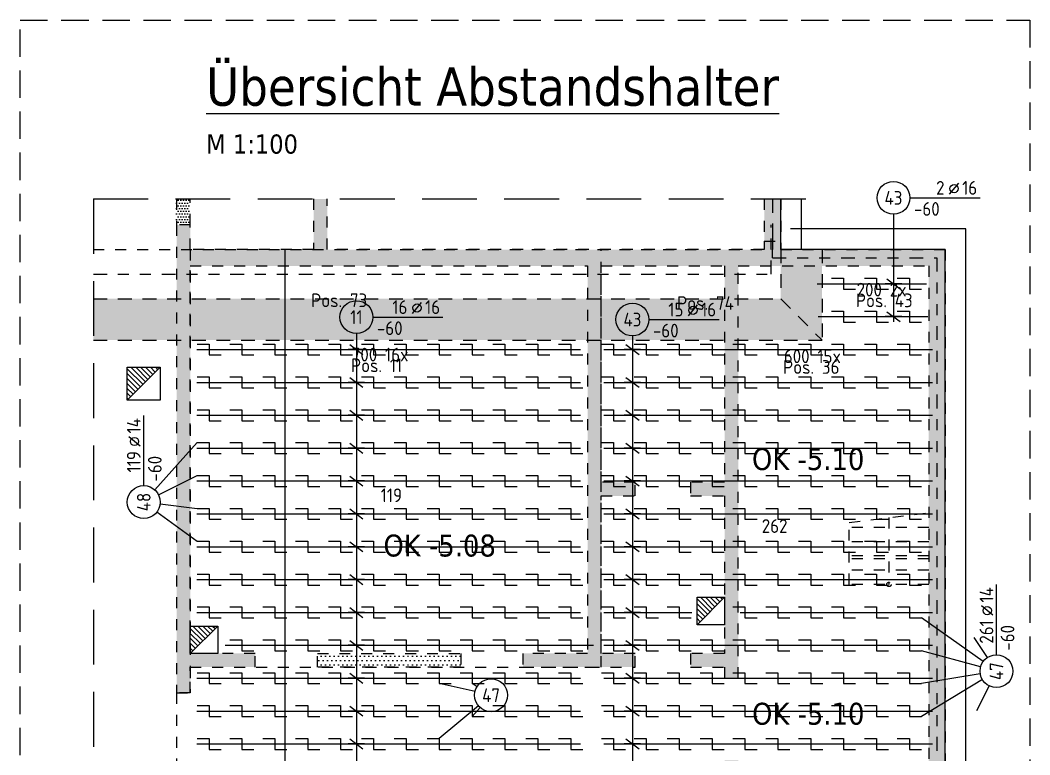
# Model space of a CAD drawing. Extents: x -28 to 85, y -37 to 54.
# Drawn here: x 40.44 to 49.65, y 4.46 to 11.17 of the extents above; entities that cross this region are included whole.
import ezdxf
from ezdxf.enums import TextEntityAlignment as Align

# ---------------------------------------------------------------- set-up
doc = ezdxf.new("R2010")
doc.units = 0
doc.header["$LTSCALE"] = 0.5
for name, pattern in [('AUSGEZOGEN', [1000.01, 1000, 0.01]), ('DIVIDE2', [0.625, 0.25, -0.125, 0, -0.125, 0, -0.125]), ('DOT', [0.175, 0.05, -0.125]), ('GESTRICHELTX2', [1.5, 1, -0.5]), ('HIDDEN2', [0.187, 0.125, -0.062]), ('PUNKT', [0.175, 0.05, -0.125]), ('STRICHLINIE', [0.75, 0.5, -0.25]), ('VERDECKT', [0.375, 0.25, -0.125])]:
    doc.linetypes.add(name, pattern=pattern)
for name, color, linetype in [('AFB', 7, 'Continuous'), ('AFU', 7, 'Continuous'), ('BETON', 7, 'Continuous'), ('Brüstung 2.UG', 7, 'Continuous'), ('DETAIL', 7, 'Continuous'), ('DRUEBER', 7, 'Continuous'), ('grau_dunkel', 7, 'Continuous'), ('grau_hell', 7, 'Continuous'), ('HILFE', 7, 'Continuous'), ('OBJEKT', 7, 'Continuous'), ('RND', 7, 'Continuous'), ('SCHRAFF', 7, 'Continuous'), ('TEXT', 7, 'Continuous'), ('VERDECKT', 7, 'Continuous'), ('Versprung oberseitig', 7, 'Continuous')]:
    doc.layers.add(name, color=color, linetype=linetype)
doc.layers.add('NOPLOT', color=7, linetype='Continuous', plot=False)
doc.styles.add('helv', font='tahoma.ttf')
doc.styles.add('txt', font='isocp.shx')
doc.linetypes.add('AFU_50L', pattern='A,0.75,["/",Standard,S=0.2,R=0,X=-0.01,Y=-0.1],0.07,["/",Standard,S=0.2,R=0,X=-0.01,Y=-0.1],0.75', length=1.57)
pattern_1 = [(0, (38.736006, -6.065056), (0.01984375, 0.0396875), [0, -0.0396875])]
pattern_2 = [(135, (39.31812, 0.520444), (-0.02245064, -0.02245064), [])]

# ---------------------------------------------------------------- blocks, each defined once
blk = doc.blocks.new('RND_LEI')
at = {"layer": 'RND', "color": 7, "linetype": 'Continuous'}
blk.add_line((1.022, 0.066), (1.19, 0.27), dxfattribs=at)
for centre, radius in [((0, 0), 0.3), ((1.106, 0.168), 0.075)]:
    blk.add_circle(centre, radius, dxfattribs=at)
at = {"layer": 'RND', "color": 7, "linetype": 'Continuous', "style": 'txt'}
blk.add_attdef('ANZ', text='', height=0.25, dxfattribs=at).set_placement((0.931, 0.057), align=Align.RIGHT)
for tag, p in [('DUM', (1.253, 0.057)), ('ABSTD', (1.674, 0.057)), ('POSTXT', (0.374, -0.327))]:
    blk.add_attdef(tag, p, '', height=0.25, dxfattribs=at)
blk.add_attdef('POSL', text='', height=0.25, dxfattribs=at).set_placement((0, 0), align=Align.MIDDLE)
blk = doc.blocks.new('RND_HIN')
at = {"layer": 'RND', "color": 7, "linetype": 'Continuous'}
blk.add_circle((0, 0), 0.3, dxfattribs=at)
at = {"layer": 'RND', "color": 7, "linetype": 'Continuous', "style": 'txt'}
blk.add_attdef('POSI', text='', height=0.25, dxfattribs=at).set_placement((0, 0), align=Align.MIDDLE)
blk = doc.blocks.new('lei_gre')
at = {"layer": 'RND', "color": 7, "linetype": 'Continuous'}
for p, q in [((-0.09, -0.12), (0.09, 0.12)), ((0, 0.15), (0, -0.15))]:
    blk.add_line(p, q, dxfattribs=at)

msp = doc.modelspace()

# ---------------------------------------------------------------- hatches: boundary and pattern name
at = {"layer": 'Brüstung 2.UG', "linetype": 'DOT'}
h = msp.add_hatch(dxfattribs=at)
h.set_pattern_fill('DOTS', color=102, scale=0.4, double=1)
h.set_pattern_definition([(0, (-11.536135, 244.50158), (0.0125, 0.025), [0, -0.025])])
h.paths.add_polyline_path([(41.98852, 9.53847), (41.86352, 9.53847), (41.86352, 9.30214), (41.98852, 9.30214)])
at = {"layer": 'grau_dunkel', "linetype": 'AUSGEZOGEN'}
h = msp.add_hatch(dxfattribs=at)
h.set_pattern_fill('ANSI31', color=171, scale=0.01, angle=90, style=0, double=1)
h.set_pattern_definition(pattern_2)
h.paths.add_polyline_path([(41.71352, 8.00214), (41.41352, 8.00214), (41.41352, 7.70214)])
h = msp.add_hatch(dxfattribs=at)
h.set_pattern_fill('ANSI31', color=171, scale=0.01, angle=90, style=0, double=1)
h.set_pattern_definition(pattern_2)
h.paths.add_polyline_path([(46.86352, 5.90214), (46.61352, 5.90214), (46.61352, 5.65214)])
h = msp.add_hatch(dxfattribs=at)
h.set_pattern_fill('ANSI31', color=171, scale=0.01, angle=90, style=0, double=1)
h.set_pattern_definition(pattern_2)
h.paths.add_polyline_path([(42.23852, 5.63964), (41.98852, 5.63964), (41.98852, 5.38964)])
at = {"layer": 'grau_hell'}
h = msp.add_hatch(color=9, dxfattribs=at)
h.paths.add_polyline_path([(47.37602, 8.62714), (47.75352, 8.24964), (47.75352, 9.07714), (47.37602, 9.07714)])
h.paths.add_polyline_path([(41.10359, 8.62714), (41.10359, 8.24964), (47.75352, 8.24964), (47.37602, 8.62714)])
at = {"layer": 'SCHRAFF', "linetype": 'AUSGEZOGEN'}
h = msp.add_hatch(dxfattribs=at)
h.set_pattern_fill('DOTS', scale=0.025, double=1)
h.set_pattern_definition(pattern_1)
h.paths.add_polyline_path([(47.37602, 9.53847), (47.22602, 9.53847), (47.22602, 9.07714), (43.23852, 9.07714), (43.23852, 9.53847), (43.11352, 9.53847), (43.11352, 9.07714), (41.98852, 9.07714), (41.98852, 9.30214), (41.86352, 9.30214), (41.86352, 5.02964), (41.98852, 5.02964), (41.98852, 5.26464), (42.58102, 5.26464), (42.58102, 5.38964), (41.98852, 5.38964), (41.98852, 8.92714), (45.61352, 8.92714), (45.61352, 5.38964), (45.02352, 5.38964), (45.02352, 5.26464), (46.04852, 5.26464), (46.04852, 5.38964), (45.73852, 5.38964), (45.73852, 6.82714), (46.04852, 6.82714), (46.04852, 6.95214), (45.73852, 6.95214), (45.73852, 8.92714), (46.86352, 8.92714), (46.86352, 6.95214), (46.55352, 6.95214), (46.55352, 6.82714), (46.86352, 6.82714), (46.86352, 5.38964), (46.55352, 5.38964), (46.55352, 5.26464), (46.86352, 5.26464), (46.86352, 5.16464), (46.98852, 5.16464), (46.98852, 8.92714), (48.72602, 8.92714), (48.72602, 4.33964), (46.98852, 4.33964), (46.98852, 4.41464), (46.86352, 4.41464), (46.86352, 3.71464), (46.98852, 3.71464), (46.98852, 4.21464), (48.72602, 4.21464), (48.72602, 1.80214), (46.98852, 1.80214), (46.98852, 2.20214), (46.86352, 2.20214), (46.86352, 1.60214), (46.98852, 1.60214), (46.98852, 1.67714), (48.72602, 1.67714), (48.72602, 1.27918), (48.87602, 1.27918), (48.87602, 9.07714), (47.37602, 9.07714)])
h = msp.add_hatch(dxfattribs=at)
h.set_pattern_fill('DOTS', scale=0.025, double=1)
h.set_pattern_definition(pattern_1)
h.paths.add_polyline_path([(44.45602, 5.38964), (43.14852, 5.38964), (43.14852, 5.26464), (44.45602, 5.26464)])

# ---------------------------------------------------------------- linework, layer by layer
at = {"layer": 'AFB', "color": 1, "linetype": 'DIVIDE2'}
for p, q in [((47.30102, 9.53847), (47.30102, 9.15214)), ((47.28852, 8.85214), (47.28852, 9.30214)), ((47.30102, 9.00214), (47.30102, 9.07714)), ((47.30102, 9.00214), (48.80102, 9.00214)), ((48.80102, 9.00214), (48.80102, 1.27918)), ((41.10359, 8.85214), (47.28852, 8.85214))]:
    msp.add_line(p, q, dxfattribs=at)
at = {"layer": 'AFU', "color": 1, "linetype": 'AUSGEZOGEN'}
msp.add_line((47.30102, 9.22714), (47.30102, 9.07714), dxfattribs=at)
at = {"layer": 'AFU', "color": 8, "linetype": 'AFU_50L'}
msp.add_line((42.85102, 9.07714), (42.85102, 1.27918), dxfattribs=at)
at = {"layer": 'BETON', "color": 6, "linetype": 'AUSGEZOGEN'}
for p, q in [((47.37602, 9.07714), (47.37602, 9.53847)), ((48.87602, 9.07714), (47.37602, 9.07714)), ((48.87602, 1.27918), (48.87602, 9.07714))]:
    msp.add_line(p, q, dxfattribs=at)
for points in [[(41.41352, 8.00214), (41.71352, 8.00214), (41.71352, 7.70214), (41.41352, 7.70214)], [(46.61352, 5.90214), (46.86352, 5.90214), (46.86352, 5.65214), (46.61352, 5.65214)], [(41.98852, 5.63964), (42.23852, 5.63964), (42.23852, 5.38964), (41.98852, 5.38964)]]:
    msp.add_lwpolyline(points, close=True, dxfattribs=at)
at = {"layer": 'Brüstung 2.UG', "color": 102, "linetype": 'DOT'}
for p, q in [((41.86352, 9.53847), (41.86352, 9.30214)), ((41.98852, 9.30214), (41.98852, 9.53847))]:
    msp.add_line(p, q, dxfattribs=at)
at = {"layer": 'DETAIL', "color": 102, "linetype": 'STRICHLINIE'}
msp.add_lwpolyline([(40.43617, 0.71158), (40.43617, 11.17061), (49.64863, 11.17061), (49.64863, 0.71158)], close=True, dxfattribs=at)
at = {"layer": 'DRUEBER', "color": 7, "linetype": 'PUNKT', "lineweight": -2}
for p, q in [((43.11352, 9.53847), (43.11352, 9.07714)), ((43.23852, 9.07714), (43.23852, 9.53847)), ((47.22602, 9.53847), (47.22602, 9.07714)), ((41.86352, 9.30214), (41.86352, 5.02964)), ((41.98852, 9.30214), (41.86352, 9.30214)), ((41.98852, 9.07714), (41.98852, 9.30214)), ((43.11352, 9.07714), (41.98852, 9.07714)), ((47.22602, 9.07714), (43.23852, 9.07714)), ((41.98852, 8.92714), (45.61352, 8.92714)), ((41.98852, 5.38964), (41.98852, 8.92714)), ((45.61352, 8.92714), (45.61352, 5.38964)), ((45.73852, 8.92714), (46.86352, 8.92714)), ((45.73852, 6.95214), (45.73852, 8.92714)), ((46.86352, 8.92714), (46.86352, 6.95214)), ((46.98852, 8.92714), (48.72602, 8.92714)), ((46.98852, 5.16464), (46.98852, 8.92714)), ((48.72602, 8.92714), (48.72602, 4.33964)), ((46.04852, 6.95214), (45.73852, 6.95214)), ((46.04852, 6.82714), (46.04852, 6.95214)), ((46.55352, 6.95214), (46.55352, 6.82714)), ((46.86352, 6.95214), (46.55352, 6.95214)), ((45.73852, 6.82714), (46.04852, 6.82714)), ((45.73852, 5.38964), (45.73852, 6.82714)), ((46.55352, 6.82714), (46.86352, 6.82714)), ((46.86352, 6.82714), (46.86352, 5.38964)), ((42.58102, 5.38964), (41.98852, 5.38964)), ((42.58102, 5.26464), (42.58102, 5.38964)), ((45.02352, 5.38964), (45.02352, 5.26464)), ((45.61352, 5.38964), (45.02352, 5.38964)), ((46.04852, 5.38964), (45.73852, 5.38964)), ((46.04852, 5.26464), (46.04852, 5.38964)), ((46.55352, 5.38964), (46.55352, 5.26464)), ((46.86352, 5.38964), (46.55352, 5.38964)), ((41.98852, 5.26464), (42.58102, 5.26464)), ((41.98852, 5.02964), (41.98852, 5.26464)), ((45.02352, 5.26464), (46.04852, 5.26464)), ((46.55352, 5.26464), (46.86352, 5.26464)), ((46.86352, 5.26464), (46.86352, 5.16464)), ((46.86352, 5.16464), (46.98852, 5.16464)), ((41.86352, 5.02964), (41.98852, 5.02964))]:
    msp.add_line(p, q, dxfattribs=at)
at = {"layer": 'DRUEBER', "color": 7, "linetype": 'HIDDEN2'}
msp.add_line((47.56602, 9.26714), (47.37602, 9.26714), dxfattribs=at)
at = {"layer": 'DRUEBER', "color": 7, "linetype": 'PUNKT'}
for p, q in [((48.00102, 6.58512), (48.72602, 6.67465)), ((48.00102, 6.01965), (48.00102, 6.58512)), ((48.36352, 6.62989), (48.36352, 6.01965))]:
    msp.add_line(p, q, dxfattribs=at)
at = {"layer": 'DRUEBER', "color": 7, "linetype": 'DOT'}
for p, q in [((48.72602, 6.53964), (48.00102, 6.53964)), ((48.72602, 6.40964), (48.00102, 6.40964)), ((48.72602, 6.27964), (48.00102, 6.27964)), ((48.72602, 6.25488), (48.00102, 6.25488)), ((48.72602, 6.14965), (48.00102, 6.14965)), ((48.72602, 6.01965), (48.00102, 6.01965))]:
    msp.add_line(p, q, dxfattribs=at)
at = {"layer": 'DRUEBER', "color": 7, "linetype": 'PUNKT', "lineweight": -2}
msp.add_lwpolyline([(47.37602, 9.53847), (47.37602, 9.07714), (48.87602, 9.07714), (48.87602, 1.27918)], dxfattribs=at)
msp.add_lwpolyline([(43.14852, 5.38964), (44.45602, 5.38964), (44.45602, 5.26464), (43.14852, 5.26464)], close=True, dxfattribs=at)
at = {"layer": 'DRUEBER', "color": 7, "linetype": 'PUNKT'}
msp.add_circle((48.36352, 6.01965), 0.02, dxfattribs=at)
at = {"layer": 'grau_dunkel', "color": 171, "linetype": 'AUSGEZOGEN'}
for p, q in [((41.71352, 8.00214), (41.41352, 7.70214)), ((46.61352, 5.65214), (46.86352, 5.90214)), ((41.98852, 5.38964), (42.23852, 5.63964))]:
    msp.add_line(p, q, dxfattribs=at)
at = {"layer": 'HILFE', "color": 102, "linetype": 'GESTRICHELTX2'}
for q in [(41.10359, 1.27918), (47.64833, 9.53847)]:
    msp.add_line((41.10359, 9.53847), q, dxfattribs=at)
at = {"layer": 'OBJEKT', "color": 7, "linetype": 'AUSGEZOGEN'}
for p, q in [((47.56602, 9.07714), (47.56602, 9.53847)), ((49.06602, 9.26714), (47.56602, 9.26714)), ((49.06602, 1.27918), (49.06602, 9.26714))]:
    msp.add_line(p, q, dxfattribs=at)
at = {"layer": 'RND', "color": 7, "linetype": 'AUSGEZOGEN'}
for p, q in [((48.55473, 9.5489), (49.19473, 9.5489)), ((43.65411, 8.45997), (44.29411, 8.45997)), ((46.17271, 8.43797), (46.81271, 8.43797)), ((41.56356, 6.92174), (41.56356, 7.56174)), ((49.34432, 5.37808), (49.34432, 6.01808))]:
    msp.add_line(p, q, dxfattribs=at)
at = {"layer": 'RND', "color": 102, "linetype": 'AUSGEZOGEN'}
for p, q in [((48.40473, 9.3989), (48.40473, 8.41556)), ((43.50411, 8.30997), (43.50411, 3.63193)), ((46.02271, 8.28797), (46.02271, 3.62934)), ((41.66365, 6.88346), (42.04958, 7.31429)), ((41.69778, 6.83872), (42.04958, 7.01429)), ((41.71252, 6.75413), (42.04958, 6.71429)), ((41.6844, 6.68287), (42.04958, 6.41429)), ((49.22201, 5.31492), (48.65949, 5.71429)), ((49.26155, 5.35318), (49.14109, 5.53526)), ((49.19957, 5.26744), (48.65949, 5.41429)), ((49.19634, 5.20349), (48.65949, 5.11429)), ((44.58666, 5.04104), (44.25958, 5.11429)), ((44.60505, 5.08649), (44.55958, 5.11429)), ((49.21593, 5.15051), (48.65949, 4.81429)), ((49.27666, 5.0942), (49.1616, 4.86651)), ((44.61773, 4.91231), (44.25958, 4.61429)), ((44.63304, 4.89644), (44.55958, 4.81429))]:
    msp.add_line(p, q, dxfattribs=at)
at = {"layer": 'RND', "color": 1, "linetype": 'AUSGEZOGEN'}
for points in [[(47.70725, 8.76429), (48.70725, 8.76429)], [(47.83949, 8.81429), (47.94949, 8.81429), (47.94949, 8.71429), (48.05949, 8.71429)], [(48.13949, 8.81429), (48.24949, 8.81429), (48.24949, 8.71429), (48.35949, 8.71429)], [(48.43949, 8.81429), (48.54949, 8.81429), (48.54949, 8.71429), (48.65949, 8.71429)], [(47.83949, 8.51429), (47.94949, 8.51429), (47.94949, 8.41429), (48.05949, 8.41429)], [(48.13949, 8.51429), (48.24949, 8.51429), (48.24949, 8.41429), (48.35949, 8.41429)], [(48.43949, 8.51429), (48.54949, 8.51429), (48.54949, 8.41429), (48.65949, 8.41429)], [(47.71681, 8.46429), (48.71681, 8.46429)], [(42.04958, 8.21429), (42.15958, 8.21429), (42.15958, 8.11429), (42.26958, 8.11429)], [(42.34958, 8.21429), (42.45958, 8.21429), (42.45958, 8.11429), (42.56958, 8.11429)], [(42.64958, 8.21429), (42.75958, 8.21429), (42.75958, 8.11429), (42.86958, 8.11429)], [(42.94958, 8.21429), (43.05958, 8.21429), (43.05958, 8.11429), (43.16958, 8.11429)], [(43.24958, 8.21429), (43.35958, 8.21429), (43.35958, 8.11429), (43.46958, 8.11429)], [(43.54958, 8.21429), (43.65958, 8.21429), (43.65958, 8.11429), (43.76958, 8.11429)], [(43.84958, 8.21429), (43.95958, 8.21429), (43.95958, 8.11429), (44.06958, 8.11429)], [(44.14958, 8.21429), (44.25958, 8.21429), (44.25958, 8.11429), (44.36958, 8.11429)], [(44.44958, 8.21429), (44.55958, 8.21429), (44.55958, 8.11429), (44.66958, 8.11429)], [(44.74958, 8.21429), (44.85958, 8.21429), (44.85958, 8.11429), (44.96958, 8.11429)], [(45.04958, 8.21429), (45.15958, 8.21429), (45.15958, 8.11429), (45.26958, 8.11429)], [(45.34958, 8.21429), (45.45958, 8.21429), (45.45958, 8.11429), (45.56958, 8.11429)], [(45.73949, 8.21429), (45.84949, 8.21429), (45.84949, 8.11429), (45.95949, 8.11429)], [(46.03949, 8.21429), (46.14949, 8.21429), (46.14949, 8.11429), (46.25949, 8.11429)], [(46.33949, 8.21429), (46.44949, 8.21429), (46.44949, 8.11429), (46.55949, 8.11429)], [(46.63949, 8.21429), (46.74949, 8.21429), (46.74949, 8.11429), (46.85949, 8.11429)], [(46.93949, 8.21429), (47.04949, 8.21429), (47.04949, 8.11429), (47.15949, 8.11429)], [(47.23949, 8.21429), (47.34949, 8.21429), (47.34949, 8.11429), (47.45949, 8.11429)], [(47.53949, 8.21429), (47.64949, 8.21429), (47.64949, 8.11429), (47.75949, 8.11429)], [(47.83949, 8.21429), (47.94949, 8.21429), (47.94949, 8.11429), (48.05949, 8.11429)], [(48.13949, 8.21429), (48.24949, 8.21429), (48.24949, 8.11429), (48.35949, 8.11429)], [(48.43949, 8.21429), (48.54949, 8.21429), (48.54949, 8.11429), (48.65949, 8.11429)], [(42.04812, 8.16429), (45.54812, 8.16429)], [(45.76185, 8.16429), (48.76185, 8.16429)], [(42.04812, 7.86429), (45.54812, 7.86429)], [(42.04958, 7.91429), (42.15958, 7.91429), (42.15958, 7.81429), (42.26958, 7.81429)], [(42.34958, 7.91429), (42.45958, 7.91429), (42.45958, 7.81429), (42.56958, 7.81429)], [(42.64958, 7.91429), (42.75958, 7.91429), (42.75958, 7.81429), (42.86958, 7.81429)], [(42.94958, 7.91429), (43.05958, 7.91429), (43.05958, 7.81429), (43.16958, 7.81429)], [(43.24958, 7.91429), (43.35958, 7.91429), (43.35958, 7.81429), (43.46958, 7.81429)], [(43.54958, 7.91429), (43.65958, 7.91429), (43.65958, 7.81429), (43.76958, 7.81429)], [(43.84958, 7.91429), (43.95958, 7.91429), (43.95958, 7.81429), (44.06958, 7.81429)], [(44.14958, 7.91429), (44.25958, 7.91429), (44.25958, 7.81429), (44.36958, 7.81429)], [(44.44958, 7.91429), (44.55958, 7.91429), (44.55958, 7.81429), (44.66958, 7.81429)], [(44.74958, 7.91429), (44.85958, 7.91429), (44.85958, 7.81429), (44.96958, 7.81429)], [(45.04958, 7.91429), (45.15958, 7.91429), (45.15958, 7.81429), (45.26958, 7.81429)], [(45.34958, 7.91429), (45.45958, 7.91429), (45.45958, 7.81429), (45.56958, 7.81429)], [(45.73949, 7.91429), (45.84949, 7.91429), (45.84949, 7.81429), (45.95949, 7.81429)], [(45.76185, 7.86429), (48.76185, 7.86429)], [(46.03949, 7.91429), (46.14949, 7.91429), (46.14949, 7.81429), (46.25949, 7.81429)], [(46.33949, 7.91429), (46.44949, 7.91429), (46.44949, 7.81429), (46.55949, 7.81429)], [(46.63949, 7.91429), (46.74949, 7.91429), (46.74949, 7.81429), (46.85949, 7.81429)], [(46.93949, 7.91429), (47.04949, 7.91429), (47.04949, 7.81429), (47.15949, 7.81429)], [(47.23949, 7.91429), (47.34949, 7.91429), (47.34949, 7.81429), (47.45949, 7.81429)], [(47.53949, 7.91429), (47.64949, 7.91429), (47.64949, 7.81429), (47.75949, 7.81429)], [(47.83949, 7.91429), (47.94949, 7.91429), (47.94949, 7.81429), (48.05949, 7.81429)], [(48.13949, 7.91429), (48.24949, 7.91429), (48.24949, 7.81429), (48.35949, 7.81429)], [(48.43949, 7.91429), (48.54949, 7.91429), (48.54949, 7.81429), (48.65949, 7.81429)], [(42.04812, 7.56429), (45.54812, 7.56429)], [(42.04958, 7.61429), (42.15958, 7.61429), (42.15958, 7.51429), (42.26958, 7.51429)], [(42.34958, 7.61429), (42.45958, 7.61429), (42.45958, 7.51429), (42.56958, 7.51429)], [(42.64958, 7.61429), (42.75958, 7.61429), (42.75958, 7.51429), (42.86958, 7.51429)], [(42.94958, 7.61429), (43.05958, 7.61429), (43.05958, 7.51429), (43.16958, 7.51429)], [(43.24958, 7.61429), (43.35958, 7.61429), (43.35958, 7.51429), (43.46958, 7.51429)], [(43.54958, 7.61429), (43.65958, 7.61429), (43.65958, 7.51429), (43.76958, 7.51429)], [(43.84958, 7.61429), (43.95958, 7.61429), (43.95958, 7.51429), (44.06958, 7.51429)], [(44.14958, 7.61429), (44.25958, 7.61429), (44.25958, 7.51429), (44.36958, 7.51429)], [(44.44958, 7.61429), (44.55958, 7.61429), (44.55958, 7.51429), (44.66958, 7.51429)], [(44.74958, 7.61429), (44.85958, 7.61429), (44.85958, 7.51429), (44.96958, 7.51429)], [(45.04958, 7.61429), (45.15958, 7.61429), (45.15958, 7.51429), (45.26958, 7.51429)], [(45.34958, 7.61429), (45.45958, 7.61429), (45.45958, 7.51429), (45.56958, 7.51429)], [(45.73949, 7.61429), (45.84949, 7.61429), (45.84949, 7.51429), (45.95949, 7.51429)], [(45.76185, 7.56429), (48.76185, 7.56429)], [(46.03949, 7.61429), (46.14949, 7.61429), (46.14949, 7.51429), (46.25949, 7.51429)], [(46.33949, 7.61429), (46.44949, 7.61429), (46.44949, 7.51429), (46.55949, 7.51429)], [(46.63949, 7.61429), (46.74949, 7.61429), (46.74949, 7.51429), (46.85949, 7.51429)], [(46.93949, 7.61429), (47.04949, 7.61429), (47.04949, 7.51429), (47.15949, 7.51429)], [(47.23949, 7.61429), (47.34949, 7.61429), (47.34949, 7.51429), (47.45949, 7.51429)], [(47.53949, 7.61429), (47.64949, 7.61429), (47.64949, 7.51429), (47.75949, 7.51429)], [(47.83949, 7.61429), (47.94949, 7.61429), (47.94949, 7.51429), (48.05949, 7.51429)], [(48.13949, 7.61429), (48.24949, 7.61429), (48.24949, 7.51429), (48.35949, 7.51429)], [(48.43949, 7.61429), (48.54949, 7.61429), (48.54949, 7.51429), (48.65949, 7.51429)], [(42.04958, 7.31429), (42.15958, 7.31429), (42.15958, 7.21429), (42.26958, 7.21429)], [(42.34958, 7.31429), (42.45958, 7.31429), (42.45958, 7.21429), (42.56958, 7.21429)], [(42.64958, 7.31429), (42.75958, 7.31429), (42.75958, 7.21429), (42.86958, 7.21429)], [(42.94958, 7.31429), (43.05958, 7.31429), (43.05958, 7.21429), (43.16958, 7.21429)], [(43.24958, 7.31429), (43.35958, 7.31429), (43.35958, 7.21429), (43.46958, 7.21429)], [(43.54958, 7.31429), (43.65958, 7.31429), (43.65958, 7.21429), (43.76958, 7.21429)], [(43.84958, 7.31429), (43.95958, 7.31429), (43.95958, 7.21429), (44.06958, 7.21429)], [(44.14958, 7.31429), (44.25958, 7.31429), (44.25958, 7.21429), (44.36958, 7.21429)], [(44.44958, 7.31429), (44.55958, 7.31429), (44.55958, 7.21429), (44.66958, 7.21429)], [(44.74958, 7.31429), (44.85958, 7.31429), (44.85958, 7.21429), (44.96958, 7.21429)], [(45.04958, 7.31429), (45.15958, 7.31429), (45.15958, 7.21429), (45.26958, 7.21429)], [(45.34958, 7.31429), (45.45958, 7.31429), (45.45958, 7.21429), (45.56958, 7.21429)], [(45.73949, 7.31429), (45.84949, 7.31429), (45.84949, 7.21429), (45.95949, 7.21429)], [(46.03949, 7.31429), (46.14949, 7.31429), (46.14949, 7.21429), (46.25949, 7.21429)], [(46.33949, 7.31429), (46.44949, 7.31429), (46.44949, 7.21429), (46.55949, 7.21429)], [(46.63949, 7.31429), (46.74949, 7.31429), (46.74949, 7.21429), (46.85949, 7.21429)], [(46.93949, 7.31429), (47.04949, 7.31429), (47.04949, 7.21429), (47.15949, 7.21429)], [(47.23949, 7.31429), (47.34949, 7.31429), (47.34949, 7.21429), (47.45949, 7.21429)], [(47.53949, 7.31429), (47.64949, 7.31429), (47.64949, 7.21429), (47.75949, 7.21429)], [(47.83949, 7.31429), (47.94949, 7.31429), (47.94949, 7.21429), (48.05949, 7.21429)], [(48.13949, 7.31429), (48.24949, 7.31429), (48.24949, 7.21429), (48.35949, 7.21429)], [(48.43949, 7.31429), (48.54949, 7.31429), (48.54949, 7.21429), (48.65949, 7.21429)], [(42.04812, 7.26429), (45.54812, 7.26429)], [(45.76185, 7.26429), (48.76185, 7.26429)], [(42.04958, 7.01429), (42.15958, 7.01429), (42.15958, 6.91429), (42.26958, 6.91429)], [(42.34958, 7.01429), (42.45958, 7.01429), (42.45958, 6.91429), (42.56958, 6.91429)], [(42.64958, 7.01429), (42.75958, 7.01429), (42.75958, 6.91429), (42.86958, 6.91429)], [(42.94958, 7.01429), (43.05958, 7.01429), (43.05958, 6.91429), (43.16958, 6.91429)], [(43.24958, 7.01429), (43.35958, 7.01429), (43.35958, 6.91429), (43.46958, 6.91429)], [(43.54958, 7.01429), (43.65958, 7.01429), (43.65958, 6.91429), (43.76958, 6.91429)], [(43.84958, 7.01429), (43.95958, 7.01429), (43.95958, 6.91429), (44.06958, 6.91429)], [(44.14958, 7.01429), (44.25958, 7.01429), (44.25958, 6.91429), (44.36958, 6.91429)], [(44.44958, 7.01429), (44.55958, 7.01429), (44.55958, 6.91429), (44.66958, 6.91429)], [(44.74958, 7.01429), (44.85958, 7.01429), (44.85958, 6.91429), (44.96958, 6.91429)], [(45.04958, 7.01429), (45.15958, 7.01429), (45.15958, 6.91429), (45.26958, 6.91429)], [(45.34958, 7.01429), (45.45958, 7.01429), (45.45958, 6.91429), (45.56958, 6.91429)], [(45.73949, 7.01429), (45.84949, 7.01429), (45.84949, 6.91429), (45.95949, 6.91429)], [(46.03949, 7.01429), (46.14949, 7.01429), (46.14949, 6.91429), (46.25949, 6.91429)], [(46.33949, 7.01429), (46.44949, 7.01429), (46.44949, 6.91429), (46.55949, 6.91429)], [(46.63949, 7.01429), (46.74949, 7.01429), (46.74949, 6.91429), (46.85949, 6.91429)], [(46.93949, 7.01429), (47.04949, 7.01429), (47.04949, 6.91429), (47.15949, 6.91429)], [(47.23949, 7.01429), (47.34949, 7.01429), (47.34949, 6.91429), (47.45949, 6.91429)], [(47.53949, 7.01429), (47.64949, 7.01429), (47.64949, 6.91429), (47.75949, 6.91429)], [(47.83949, 7.01429), (47.94949, 7.01429), (47.94949, 6.91429), (48.05949, 6.91429)], [(48.13949, 7.01429), (48.24949, 7.01429), (48.24949, 6.91429), (48.35949, 6.91429)], [(48.43949, 7.01429), (48.54949, 7.01429), (48.54949, 6.91429), (48.65949, 6.91429)], [(42.04812, 6.96429), (45.54812, 6.96429)], [(45.76185, 6.96429), (48.76185, 6.96429)], [(42.04812, 6.66429), (45.54812, 6.66429)], [(42.04958, 6.71429), (42.15958, 6.71429), (42.15958, 6.61429), (42.26958, 6.61429)], [(42.34958, 6.71429), (42.45958, 6.71429), (42.45958, 6.61429), (42.56958, 6.61429)], [(42.64958, 6.71429), (42.75958, 6.71429), (42.75958, 6.61429), (42.86958, 6.61429)], [(42.94958, 6.71429), (43.05958, 6.71429), (43.05958, 6.61429), (43.16958, 6.61429)], [(43.24958, 6.71429), (43.35958, 6.71429), (43.35958, 6.61429), (43.46958, 6.61429)], [(43.54958, 6.71429), (43.65958, 6.71429), (43.65958, 6.61429), (43.76958, 6.61429)], [(43.84958, 6.71429), (43.95958, 6.71429), (43.95958, 6.61429), (44.06958, 6.61429)], [(44.14958, 6.71429), (44.25958, 6.71429), (44.25958, 6.61429), (44.36958, 6.61429)], [(44.44958, 6.71429), (44.55958, 6.71429), (44.55958, 6.61429), (44.66958, 6.61429)], [(44.74958, 6.71429), (44.85958, 6.71429), (44.85958, 6.61429), (44.96958, 6.61429)], [(45.04958, 6.71429), (45.15958, 6.71429), (45.15958, 6.61429), (45.26958, 6.61429)], [(45.34958, 6.71429), (45.45958, 6.71429), (45.45958, 6.61429), (45.56958, 6.61429)], [(45.73949, 6.71429), (45.84949, 6.71429), (45.84949, 6.61429), (45.95949, 6.61429)], [(45.76185, 6.66429), (48.76185, 6.66429)], [(46.03949, 6.71429), (46.14949, 6.71429), (46.14949, 6.61429), (46.25949, 6.61429)], [(46.33949, 6.71429), (46.44949, 6.71429), (46.44949, 6.61429), (46.55949, 6.61429)], [(46.63949, 6.71429), (46.74949, 6.71429), (46.74949, 6.61429), (46.85949, 6.61429)], [(46.93949, 6.71429), (47.04949, 6.71429), (47.04949, 6.61429), (47.15949, 6.61429)], [(47.23949, 6.71429), (47.34949, 6.71429), (47.34949, 6.61429), (47.45949, 6.61429)], [(47.53949, 6.71429), (47.64949, 6.71429), (47.64949, 6.61429), (47.75949, 6.61429)], [(47.83949, 6.71429), (47.94949, 6.71429), (47.94949, 6.61429), (48.05949, 6.61429)], [(48.13949, 6.71429), (48.24949, 6.71429), (48.24949, 6.61429), (48.35949, 6.61429)], [(48.43949, 6.71429), (48.54949, 6.71429), (48.54949, 6.61429), (48.65949, 6.61429)], [(42.04812, 6.36429), (45.54812, 6.36429)], [(42.04958, 6.41429), (42.15958, 6.41429), (42.15958, 6.31429), (42.26958, 6.31429)], [(42.34958, 6.41429), (42.45958, 6.41429), (42.45958, 6.31429), (42.56958, 6.31429)], [(42.64958, 6.41429), (42.75958, 6.41429), (42.75958, 6.31429), (42.86958, 6.31429)], [(42.94958, 6.41429), (43.05958, 6.41429), (43.05958, 6.31429), (43.16958, 6.31429)], [(43.24958, 6.41429), (43.35958, 6.41429), (43.35958, 6.31429), (43.46958, 6.31429)], [(43.54958, 6.41429), (43.65958, 6.41429), (43.65958, 6.31429), (43.76958, 6.31429)], [(43.84958, 6.41429), (43.95958, 6.41429), (43.95958, 6.31429), (44.06958, 6.31429)], [(44.14958, 6.41429), (44.25958, 6.41429), (44.25958, 6.31429), (44.36958, 6.31429)], [(44.44958, 6.41429), (44.55958, 6.41429), (44.55958, 6.31429), (44.66958, 6.31429)], [(44.74958, 6.41429), (44.85958, 6.41429), (44.85958, 6.31429), (44.96958, 6.31429)], [(45.04958, 6.41429), (45.15958, 6.41429), (45.15958, 6.31429), (45.26958, 6.31429)], [(45.34958, 6.41429), (45.45958, 6.41429), (45.45958, 6.31429), (45.56958, 6.31429)], [(45.73949, 6.41429), (45.84949, 6.41429), (45.84949, 6.31429), (45.95949, 6.31429)], [(45.76185, 6.36429), (48.76185, 6.36429)], [(46.03949, 6.41429), (46.14949, 6.41429), (46.14949, 6.31429), (46.25949, 6.31429)], [(46.33949, 6.41429), (46.44949, 6.41429), (46.44949, 6.31429), (46.55949, 6.31429)], [(46.63949, 6.41429), (46.74949, 6.41429), (46.74949, 6.31429), (46.85949, 6.31429)], [(46.93949, 6.41429), (47.04949, 6.41429), (47.04949, 6.31429), (47.15949, 6.31429)], [(47.23949, 6.41429), (47.34949, 6.41429), (47.34949, 6.31429), (47.45949, 6.31429)], [(47.53949, 6.41429), (47.64949, 6.41429), (47.64949, 6.31429), (47.75949, 6.31429)], [(47.83949, 6.41429), (47.94949, 6.41429), (47.94949, 6.31429), (48.05949, 6.31429)], [(48.13949, 6.41429), (48.24949, 6.41429), (48.24949, 6.31429), (48.35949, 6.31429)], [(48.43949, 6.41429), (48.54949, 6.41429), (48.54949, 6.31429), (48.65949, 6.31429)], [(42.04958, 6.11429), (42.15958, 6.11429), (42.15958, 6.01429), (42.26958, 6.01429)], [(42.34958, 6.11429), (42.45958, 6.11429), (42.45958, 6.01429), (42.56958, 6.01429)], [(42.64958, 6.11429), (42.75958, 6.11429), (42.75958, 6.01429), (42.86958, 6.01429)], [(42.94958, 6.11429), (43.05958, 6.11429), (43.05958, 6.01429), (43.16958, 6.01429)], [(43.24958, 6.11429), (43.35958, 6.11429), (43.35958, 6.01429), (43.46958, 6.01429)], [(43.54958, 6.11429), (43.65958, 6.11429), (43.65958, 6.01429), (43.76958, 6.01429)], [(43.84958, 6.11429), (43.95958, 6.11429), (43.95958, 6.01429), (44.06958, 6.01429)], [(44.14958, 6.11429), (44.25958, 6.11429), (44.25958, 6.01429), (44.36958, 6.01429)], [(44.44958, 6.11429), (44.55958, 6.11429), (44.55958, 6.01429), (44.66958, 6.01429)], [(44.74958, 6.11429), (44.85958, 6.11429), (44.85958, 6.01429), (44.96958, 6.01429)], [(45.04958, 6.11429), (45.15958, 6.11429), (45.15958, 6.01429), (45.26958, 6.01429)], [(45.34958, 6.11429), (45.45958, 6.11429), (45.45958, 6.01429), (45.56958, 6.01429)], [(45.73949, 6.11429), (45.84949, 6.11429), (45.84949, 6.01429), (45.95949, 6.01429)], [(46.03949, 6.11429), (46.14949, 6.11429), (46.14949, 6.01429), (46.25949, 6.01429)], [(46.33949, 6.11429), (46.44949, 6.11429), (46.44949, 6.01429), (46.55949, 6.01429)], [(46.63949, 6.11429), (46.74949, 6.11429), (46.74949, 6.01429), (46.85949, 6.01429)], [(46.93949, 6.11429), (47.04949, 6.11429), (47.04949, 6.01429), (47.15949, 6.01429)], [(47.23949, 6.11429), (47.34949, 6.11429), (47.34949, 6.01429), (47.45949, 6.01429)], [(47.53949, 6.11429), (47.64949, 6.11429), (47.64949, 6.01429), (47.75949, 6.01429)], [(47.83949, 6.11429), (47.94949, 6.11429), (47.94949, 6.01429), (48.05949, 6.01429)], [(48.13949, 6.11429), (48.24949, 6.11429), (48.24949, 6.01429), (48.35949, 6.01429)], [(48.43949, 6.11429), (48.54949, 6.11429), (48.54949, 6.01429), (48.65949, 6.01429)], [(42.04812, 6.06429), (45.54812, 6.06429)], [(45.76185, 6.06429), (48.76185, 6.06429)], [(42.04958, 5.81429), (42.15958, 5.81429), (42.15958, 5.71429), (42.26958, 5.71429)], [(42.34958, 5.81429), (42.45958, 5.81429), (42.45958, 5.71429), (42.56958, 5.71429)], [(42.64958, 5.81429), (42.75958, 5.81429), (42.75958, 5.71429), (42.86958, 5.71429)], [(42.94958, 5.81429), (43.05958, 5.81429), (43.05958, 5.71429), (43.16958, 5.71429)], [(43.24958, 5.81429), (43.35958, 5.81429), (43.35958, 5.71429), (43.46958, 5.71429)], [(43.54958, 5.81429), (43.65958, 5.81429), (43.65958, 5.71429), (43.76958, 5.71429)], [(43.84958, 5.81429), (43.95958, 5.81429), (43.95958, 5.71429), (44.06958, 5.71429)], [(44.14958, 5.81429), (44.25958, 5.81429), (44.25958, 5.71429), (44.36958, 5.71429)], [(44.44958, 5.81429), (44.55958, 5.81429), (44.55958, 5.71429), (44.66958, 5.71429)], [(44.74958, 5.81429), (44.85958, 5.81429), (44.85958, 5.71429), (44.96958, 5.71429)], [(45.04958, 5.81429), (45.15958, 5.81429), (45.15958, 5.71429), (45.26958, 5.71429)], [(45.34958, 5.81429), (45.45958, 5.81429), (45.45958, 5.71429), (45.56958, 5.71429)], [(45.73949, 5.81429), (45.84949, 5.81429), (45.84949, 5.71429), (45.95949, 5.71429)], [(46.03949, 5.81429), (46.14949, 5.81429), (46.14949, 5.71429), (46.25949, 5.71429)], [(46.33949, 5.81429), (46.44949, 5.81429), (46.44949, 5.71429), (46.55949, 5.71429)], [(46.93949, 5.81429), (47.04949, 5.81429), (47.04949, 5.71429), (47.15949, 5.71429)], [(47.23949, 5.81429), (47.34949, 5.81429), (47.34949, 5.71429), (47.45949, 5.71429)], [(47.53949, 5.81429), (47.64949, 5.81429), (47.64949, 5.71429), (47.75949, 5.71429)], [(47.83949, 5.81429), (47.94949, 5.81429), (47.94949, 5.71429), (48.05949, 5.71429)], [(48.13949, 5.81429), (48.24949, 5.81429), (48.24949, 5.71429), (48.35949, 5.71429)], [(48.43949, 5.81429), (48.54949, 5.81429), (48.54949, 5.71429), (48.65949, 5.71429)], [(42.04812, 5.76429), (45.54812, 5.76429)], [(45.76185, 5.76429), (46.5632, 5.76429)], [(47.00548, 5.76429), (48.76185, 5.76429)], [(42.30658, 5.46429), (45.66731, 5.46429)], [(42.34958, 5.51429), (42.45958, 5.51429), (42.45958, 5.41429), (42.56958, 5.41429)], [(42.64958, 5.51429), (42.75958, 5.51429), (42.75958, 5.41429), (42.86958, 5.41429)], [(42.94958, 5.51429), (43.05958, 5.51429), (43.05958, 5.41429), (43.16958, 5.41429)], [(43.24958, 5.51429), (43.35958, 5.51429), (43.35958, 5.41429), (43.46958, 5.41429)], [(43.54958, 5.51429), (43.65958, 5.51429), (43.65958, 5.41429), (43.76958, 5.41429)], [(43.84958, 5.51429), (43.95958, 5.51429), (43.95958, 5.41429), (44.06958, 5.41429)], [(44.14958, 5.51429), (44.25958, 5.51429), (44.25958, 5.41429), (44.36958, 5.41429)], [(44.44958, 5.51429), (44.55958, 5.51429), (44.55958, 5.41429), (44.66958, 5.41429)], [(44.74958, 5.51429), (44.85958, 5.51429), (44.85958, 5.41429), (44.96958, 5.41429)], [(45.04958, 5.51429), (45.15958, 5.51429), (45.15958, 5.41429), (45.26958, 5.41429)], [(45.34958, 5.51429), (45.45958, 5.51429), (45.45958, 5.41429), (45.56958, 5.41429)], [(45.73949, 5.51429), (45.84949, 5.51429), (45.84949, 5.41429), (45.95949, 5.41429)], [(45.76185, 5.46429), (48.76185, 5.46429)], [(46.03949, 5.51429), (46.14949, 5.51429), (46.14949, 5.41429), (46.25949, 5.41429)], [(46.33949, 5.51429), (46.44949, 5.51429), (46.44949, 5.41429), (46.55949, 5.41429)], [(46.63949, 5.51429), (46.74949, 5.51429), (46.74949, 5.41429), (46.85949, 5.41429)], [(46.93949, 5.51429), (47.04949, 5.51429), (47.04949, 5.41429), (47.15949, 5.41429)], [(47.23949, 5.51429), (47.34949, 5.51429), (47.34949, 5.41429), (47.45949, 5.41429)], [(47.53949, 5.51429), (47.64949, 5.51429), (47.64949, 5.41429), (47.75949, 5.41429)], [(47.83949, 5.51429), (47.94949, 5.51429), (47.94949, 5.41429), (48.05949, 5.41429)], [(48.13949, 5.51429), (48.24949, 5.51429), (48.24949, 5.41429), (48.35949, 5.41429)], [(48.43949, 5.51429), (48.54949, 5.51429), (48.54949, 5.41429), (48.65949, 5.41429)], [(42.04812, 5.16429), (45.54812, 5.16429)], [(42.04958, 5.21429), (42.15958, 5.21429), (42.15958, 5.11429), (42.26958, 5.11429)], [(42.34958, 5.21429), (42.45958, 5.21429), (42.45958, 5.11429), (42.56958, 5.11429)], [(42.64958, 5.21429), (42.75958, 5.21429), (42.75958, 5.11429), (42.86958, 5.11429)], [(42.94958, 5.21429), (43.05958, 5.21429), (43.05958, 5.11429), (43.16958, 5.11429)], [(43.24958, 5.21429), (43.35958, 5.21429), (43.35958, 5.11429), (43.46958, 5.11429)], [(43.54958, 5.21429), (43.65958, 5.21429), (43.65958, 5.11429), (43.76958, 5.11429)], [(43.84958, 5.21429), (43.95958, 5.21429), (43.95958, 5.11429), (44.06958, 5.11429)], [(44.14958, 5.21429), (44.25958, 5.21429), (44.25958, 5.11429), (44.36958, 5.11429)], [(44.44958, 5.21429), (44.55958, 5.21429), (44.55958, 5.11429), (44.66958, 5.11429)], [(44.74958, 5.21429), (44.85958, 5.21429), (44.85958, 5.11429), (44.96958, 5.11429)], [(45.04958, 5.21429), (45.15958, 5.21429), (45.15958, 5.11429), (45.26958, 5.11429)], [(45.34958, 5.21429), (45.45958, 5.21429), (45.45958, 5.11429), (45.56958, 5.11429)], [(45.73949, 5.21429), (45.84949, 5.21429), (45.84949, 5.11429), (45.95949, 5.11429)], [(45.76185, 5.16429), (48.76185, 5.16429)], [(46.03949, 5.21429), (46.14949, 5.21429), (46.14949, 5.11429), (46.25949, 5.11429)], [(46.33949, 5.21429), (46.44949, 5.21429), (46.44949, 5.11429), (46.55949, 5.11429)], [(46.63949, 5.21429), (46.74949, 5.21429), (46.74949, 5.11429), (46.85949, 5.11429)], [(46.93949, 5.21429), (47.04949, 5.21429), (47.04949, 5.11429), (47.15949, 5.11429)], [(47.23949, 5.21429), (47.34949, 5.21429), (47.34949, 5.11429), (47.45949, 5.11429)], [(47.53949, 5.21429), (47.64949, 5.21429), (47.64949, 5.11429), (47.75949, 5.11429)], [(47.83949, 5.21429), (47.94949, 5.21429), (47.94949, 5.11429), (48.05949, 5.11429)], [(48.13949, 5.21429), (48.24949, 5.21429), (48.24949, 5.11429), (48.35949, 5.11429)], [(48.43949, 5.21429), (48.54949, 5.21429), (48.54949, 5.11429), (48.65949, 5.11429)], [(42.04958, 4.91429), (42.15958, 4.91429), (42.15958, 4.81429), (42.26958, 4.81429)], [(42.34958, 4.91429), (42.45958, 4.91429), (42.45958, 4.81429), (42.56958, 4.81429)], [(42.64958, 4.91429), (42.75958, 4.91429), (42.75958, 4.81429), (42.86958, 4.81429)], [(42.94958, 4.91429), (43.05958, 4.91429), (43.05958, 4.81429), (43.16958, 4.81429)], [(43.24958, 4.91429), (43.35958, 4.91429), (43.35958, 4.81429), (43.46958, 4.81429)], [(43.54958, 4.91429), (43.65958, 4.91429), (43.65958, 4.81429), (43.76958, 4.81429)], [(43.84958, 4.91429), (43.95958, 4.91429), (43.95958, 4.81429), (44.06958, 4.81429)], [(44.14958, 4.91429), (44.25958, 4.91429), (44.25958, 4.81429), (44.36958, 4.81429)], [(44.44958, 4.91429), (44.55958, 4.91429), (44.55958, 4.81429), (44.66958, 4.81429)], [(44.74958, 4.91429), (44.85958, 4.91429), (44.85958, 4.81429), (44.96958, 4.81429)], [(45.04958, 4.91429), (45.15958, 4.91429), (45.15958, 4.81429), (45.26958, 4.81429)], [(45.34958, 4.91429), (45.45958, 4.91429), (45.45958, 4.81429), (45.56958, 4.81429)], [(45.73949, 4.91429), (45.84949, 4.91429), (45.84949, 4.81429), (45.95949, 4.81429)], [(46.03949, 4.91429), (46.14949, 4.91429), (46.14949, 4.81429), (46.25949, 4.81429)], [(46.33949, 4.91429), (46.44949, 4.91429), (46.44949, 4.81429), (46.55949, 4.81429)], [(46.63949, 4.91429), (46.74949, 4.91429), (46.74949, 4.81429), (46.85949, 4.81429)], [(46.93949, 4.91429), (47.04949, 4.91429), (47.04949, 4.81429), (47.15949, 4.81429)], [(47.23949, 4.91429), (47.34949, 4.91429), (47.34949, 4.81429), (47.45949, 4.81429)], [(47.53949, 4.91429), (47.64949, 4.91429), (47.64949, 4.81429), (47.75949, 4.81429)], [(47.83949, 4.91429), (47.94949, 4.91429), (47.94949, 4.81429), (48.05949, 4.81429)], [(48.13949, 4.91429), (48.24949, 4.91429), (48.24949, 4.81429), (48.35949, 4.81429)], [(48.43949, 4.91429), (48.54949, 4.91429), (48.54949, 4.81429), (48.65949, 4.81429)], [(42.04812, 4.86429), (45.54812, 4.86429)], [(45.76185, 4.86429), (48.76185, 4.86429)], [(42.04958, 4.61429), (42.15958, 4.61429), (42.15958, 4.51429), (42.26958, 4.51429)], [(42.34958, 4.61429), (42.45958, 4.61429), (42.45958, 4.51429), (42.56958, 4.51429)], [(42.64958, 4.61429), (42.75958, 4.61429), (42.75958, 4.51429), (42.86958, 4.51429)], [(42.94958, 4.61429), (43.05958, 4.61429), (43.05958, 4.51429), (43.16958, 4.51429)], [(43.24958, 4.61429), (43.35958, 4.61429), (43.35958, 4.51429), (43.46958, 4.51429)], [(43.54958, 4.61429), (43.65958, 4.61429), (43.65958, 4.51429), (43.76958, 4.51429)], [(43.84958, 4.61429), (43.95958, 4.61429), (43.95958, 4.51429), (44.06958, 4.51429)], [(44.14958, 4.61429), (44.25958, 4.61429), (44.25958, 4.51429), (44.36958, 4.51429)], [(44.44958, 4.61429), (44.55958, 4.61429), (44.55958, 4.51429), (44.66958, 4.51429)], [(44.74958, 4.61429), (44.85958, 4.61429), (44.85958, 4.51429), (44.96958, 4.51429)], [(45.04958, 4.61429), (45.15958, 4.61429), (45.15958, 4.51429), (45.26958, 4.51429)], [(45.34958, 4.61429), (45.45958, 4.61429), (45.45958, 4.51429), (45.56958, 4.51429)], [(45.73949, 4.61429), (45.84949, 4.61429), (45.84949, 4.51429), (45.95949, 4.51429)], [(46.03949, 4.61429), (46.14949, 4.61429), (46.14949, 4.51429), (46.25949, 4.51429)], [(46.33949, 4.61429), (46.44949, 4.61429), (46.44949, 4.51429), (46.55949, 4.51429)], [(46.63949, 4.61429), (46.74949, 4.61429), (46.74949, 4.51429), (46.85949, 4.51429)], [(46.93949, 4.61429), (47.04949, 4.61429), (47.04949, 4.51429), (47.15949, 4.51429)], [(47.23949, 4.61429), (47.34949, 4.61429), (47.34949, 4.51429), (47.45949, 4.51429)], [(47.53949, 4.61429), (47.64949, 4.61429), (47.64949, 4.51429), (47.75949, 4.51429)], [(47.83949, 4.61429), (47.94949, 4.61429), (47.94949, 4.51429), (48.05949, 4.51429)], [(48.13949, 4.61429), (48.24949, 4.61429), (48.24949, 4.51429), (48.35949, 4.51429)], [(48.43949, 4.61429), (48.54949, 4.61429), (48.54949, 4.51429), (48.65949, 4.51429)], [(42.04812, 4.56429), (45.54812, 4.56429)], [(45.76185, 4.56429), (48.76185, 4.56429)]]:
    msp.add_lwpolyline(points, dxfattribs=at)
at = {"layer": 'VERDECKT', "color": 7, "linetype": 'VERDECKT'}
for p, q in [((47.37602, 9.07714), (47.37602, 8.62714)), ((47.75352, 9.07714), (47.75352, 8.24964)), ((41.10359, 8.62714), (47.37602, 8.62714)), ((47.37602, 8.62714), (47.75352, 8.24964)), ((41.10359, 8.24964), (47.75352, 8.24964))]:
    msp.add_line(p, q, dxfattribs=at)
at = {"layer": 'Versprung oberseitig', "color": 1, "linetype": 'HIDDEN2'}
for p, q in [((47.22602, 9.15214), (47.22602, 9.07714)), ((47.22602, 9.15214), (47.37602, 9.15214)), ((41.10359, 9.07714), (47.22602, 9.07714)), ((41.98852, 9.07714), (41.98852, 5.26464)), ((45.73852, 5.26464), (45.73852, 9.07714)), ((41.98852, 5.26464), (41.98852, 5.02964)), ((41.98852, 5.26464), (45.73852, 5.26464)), ((41.98852, 5.02964), (41.86352, 5.02964)), ((41.86352, 5.02964), (41.86352, 4.21714))]:
    msp.add_line(p, q, dxfattribs=at)

# ---------------------------------------------------------------- block references
at = {"layer": 'RND', "color": 7, "linetype": 'AUSGEZOGEN', "xscale": 0.5, "yscale": 0.5, "zscale": 0.5}
for name, p, values in [('RND_LEI', (48.40473, 9.5489), {'POSL': '43', 'DUM': '16', 'ANZ': '2', 'POSTXT': '-60'}), ('RND_LEI', (43.50411, 8.45997), {'POSL': '11', 'DUM': '16', 'ANZ': '16', 'POSTXT': '-60'}), ('RND_LEI', (46.02271, 8.43797), {'POSL': '43', 'DUM': '16', 'ANZ': '15', 'POSTXT': '-60'}), ('RND_HIN', (44.73303, 5.00825), {'POSI': '47'})]:
    msp.add_blockref(name, p, dxfattribs=at).add_auto_attribs(values)
at = {"layer": 'RND', "color": 102, "linetype": 'AUSGEZOGEN', "xscale": 0.5, "yscale": 0.5, "zscale": 0.5, "rotation": 270}
for p in [(48.40473, 8.76429), (48.40473, 8.46429), (43.50411, 8.16429), (46.02271, 8.16429), (43.50411, 7.86429), (46.02271, 7.86429), (43.50411, 7.56429), (46.02271, 7.56429), (43.50411, 7.26429), (46.02271, 7.26429), (43.50411, 6.96429), (46.02271, 6.96429), (43.50411, 6.66429), (46.02271, 6.66429), (43.50411, 6.36429), (46.02271, 6.36429), (43.50411, 6.06429), (46.02271, 6.06429), (43.50411, 5.76429), (46.02271, 5.76429), (43.50411, 5.46429), (46.02271, 5.46429), (43.50411, 5.16429), (46.02271, 5.16429), (43.50411, 4.86429), (46.02271, 4.86429), (43.50411, 4.56429), (46.02271, 4.56429)]:
    msp.add_blockref('lei_gre', p, dxfattribs=at)
at = {"layer": 'RND', "color": 7, "linetype": 'AUSGEZOGEN', "xscale": 0.5, "yscale": 0.5, "zscale": 0.5, "rotation": 90}
for p, values in [((41.56356, 6.77174), {'POSL': '48', 'DUM': '14', 'ANZ': '119', 'POSTXT': '-60'}), ((49.34432, 5.22808), {'POSL': '47', 'DUM': '14', 'ANZ': '261', 'POSTXT': '-60'})]:
    msp.add_blockref('RND_LEI', p, dxfattribs=at).add_auto_attribs(values)

# ---------------------------------------------------------------- texts
at = {"layer": 'NOPLOT', "color": 191, "linetype": 'Continuous', "style": 'txt'}
for s, p in [('200 2x', (48.06857, 8.64821)), ('Pos. 73', (43.09061, 8.55103)), ('Pos. 43', (48.0617, 8.55038)), ('Pos. 74', (46.43051, 8.52591)), ('700 16x', (43.46142, 8.05528)), ('600 15x', (47.40385, 8.03975)), ('Pos. 11', (43.45455, 7.95745)), ('Pos. 36', (47.39698, 7.94192)), ('119', (43.72579, 6.77088)), ('262', (47.20285, 6.49021))]:
    msp.add_text(s, height=0.125, dxfattribs=at).set_placement(p)
at = {"layer": 'NOPLOT', "color": 191, "linetype": 'AUSGEZOGEN', "style": 'helv'}
for s, p in [('OK -5.10', (47.11325, 7.0644)), ('OK -5.08', (43.7507, 6.27486)), ('OK -5.10', (47.11426, 4.73958))]:
    msp.add_text(s, height=0.2, dxfattribs=at).set_placement(p)
at = {"layer": 'TEXT', "color": 5, "linetype": 'AUSGEZOGEN', "style": 'helv'}
msp.add_text('%%UÜbersicht Abstandshalter', height=0.35, dxfattribs=at).set_placement((42.13242, 10.39004))
at = {"layer": 'TEXT', "color": 1, "linetype": 'AUSGEZOGEN', "style": 'helv'}
msp.add_text('M 1:100', height=0.175, dxfattribs=at).set_placement((42.13242, 9.95254))

doc.saveas('drawing.dxf')
